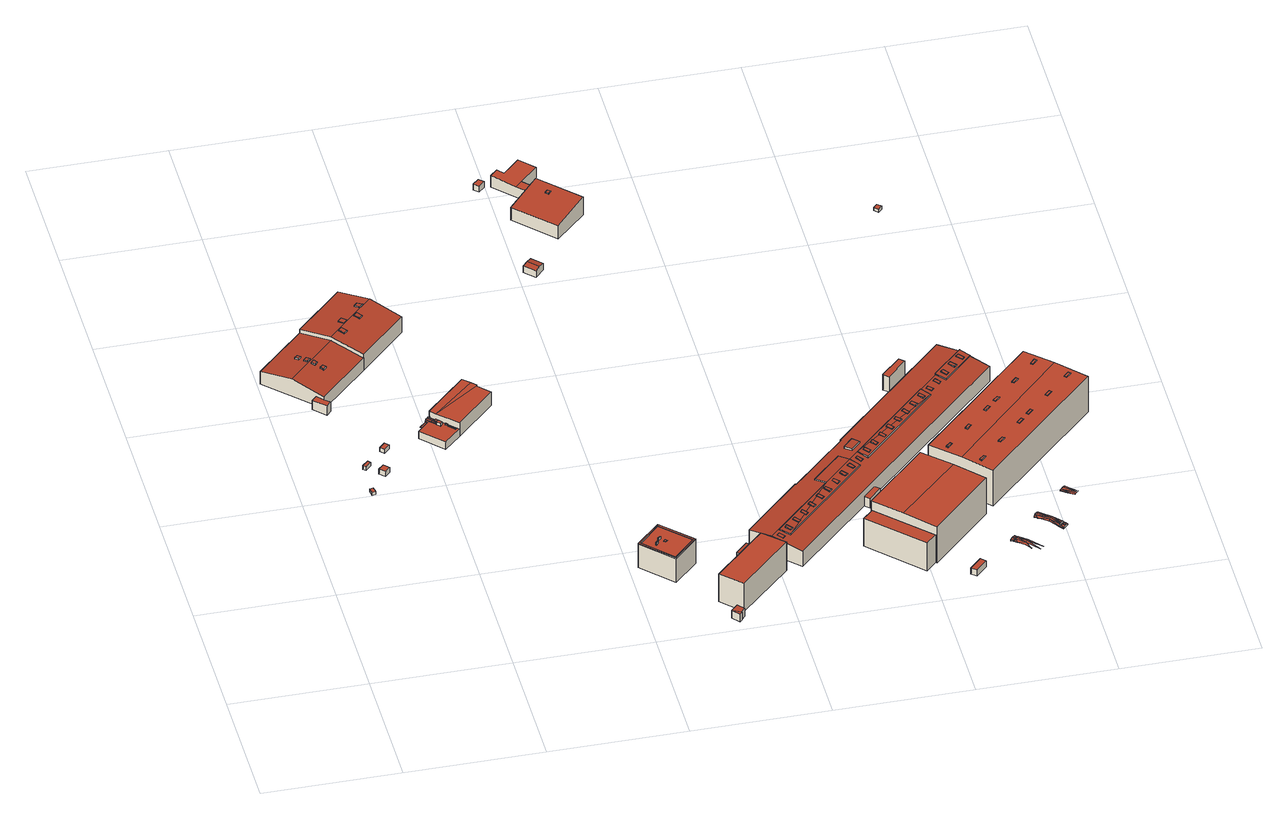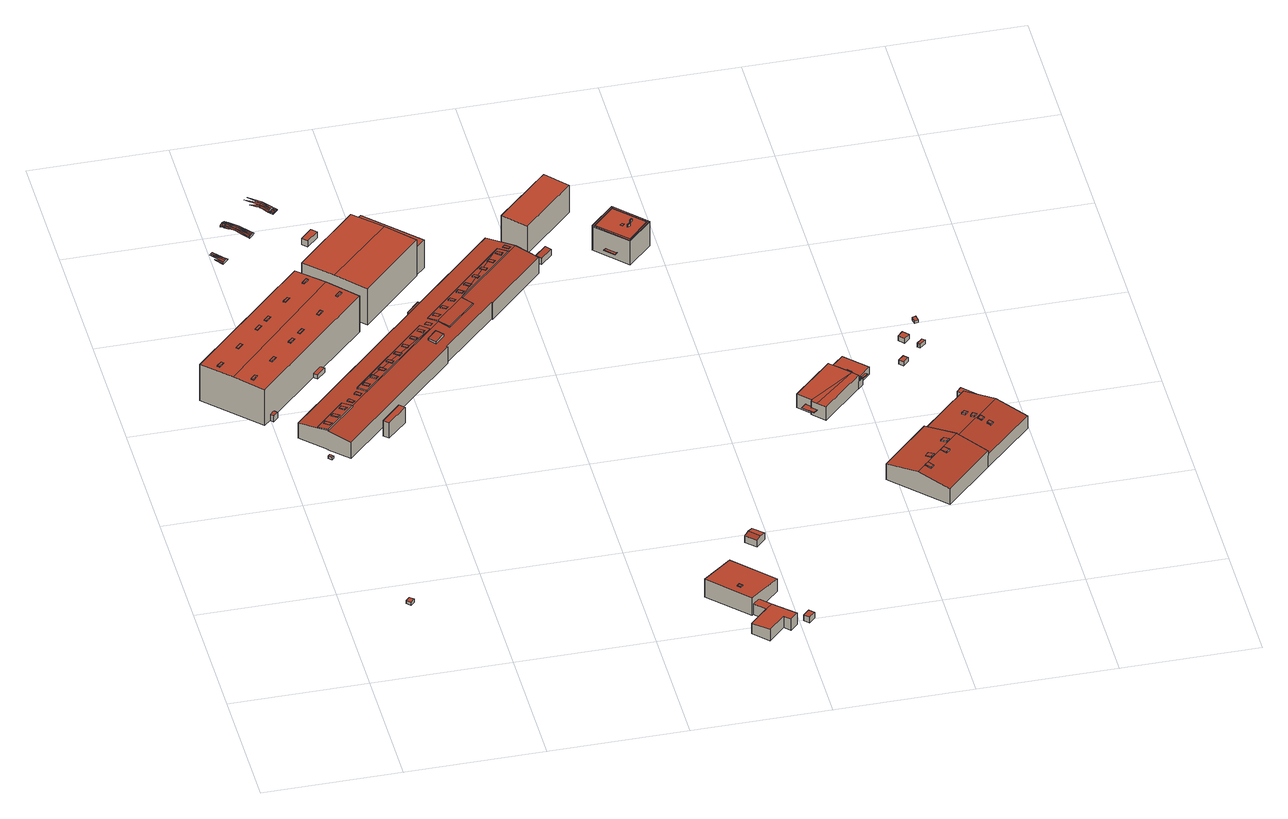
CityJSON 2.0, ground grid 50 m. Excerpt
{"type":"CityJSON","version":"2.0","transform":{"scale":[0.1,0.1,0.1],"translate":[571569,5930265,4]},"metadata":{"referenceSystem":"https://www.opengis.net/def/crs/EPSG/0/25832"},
"CityObjects":{
"building1":{"type":"Building","attributes":{"Grundfläche 2D":"2.840086","Grundhöhe NN":"5.447"},"geometry":[{"type":"Solid","lod":"3","boundaries":[[[[0,1,2,3]],[[4,5,3,2]],[[5,6,0,3]],[[6,7,1,0]],[[7,4,2,1]],[[7,6,5,4]]]],"semantics":{"surfaces":[{"type":"RoofSurface"},{"type":"WallSurface"},{"type":"GroundSurface"}],"values":[[0,1,1,1,1,2]]}}]},
"building2":{"type":"Building","attributes":{"Grundfläche 2D":"3.602414","Grundhöhe NN":"5.722"},"geometry":[{"type":"Solid","lod":"3","boundaries":[[[[8,9,10,11]],[[12,13,11,10]],[[13,14,8,11]],[[14,15,9,8]],[[15,12,10,9]],[[15,14,13,12]]]],"semantics":{"surfaces":[{"type":"RoofSurface"},{"type":"WallSurface"},{"type":"GroundSurface"}],"values":[[0,1,1,1,1,2]]}}]},
"building3":{"type":"Building","attributes":{"Grundfläche 2D":"7.257934","Grundhöhe NN":"5.745"},"geometry":[{"type":"Solid","lod":"3","boundaries":[[[[16,17,18,19]],[[20,21,19,18]],[[21,22,16,19]],[[22,23,17,16]],[[23,20,18,17]],[[23,22,21,20]]]],"semantics":{"surfaces":[{"type":"RoofSurface"},{"type":"WallSurface"},{"type":"GroundSurface"}],"values":[[0,1,1,1,1,2]]}}]},
"building4":{"type":"Building","attributes":{"Grundfläche 2D":"5.658445","Grundhöhe NN":"5.738"},"geometry":[{"type":"Solid","lod":"3","boundaries":[[[[24,25,26,27]],[[28,29,27,26]],[[29,30,24,27]],[[30,31,25,24]],[[31,28,26,25]],[[31,30,29,28]]]],"semantics":{"surfaces":[{"type":"RoofSurface"},{"type":"WallSurface"},{"type":"GroundSurface"}],"values":[[0,1,1,1,1,2]]}}]},
"building5":{"type":"Building","attributes":{"Grundfläche 2D":"1287.515579","Grundhöhe NN":"5.935"},"children":["building5-1","building5-2","building5-3","building5-4","building5-5","building5-6","building5-7","building5-8"],"geometry":[{"type":"Solid","lod":"3","boundaries":[[[[32,33,34,35,36]],[[37,35,34,38]],[[39,40,41,42,43,44]],[[44,43,42,45,46,47,39]],[[48,49,50,51,52]],[[37,38,53,54]],[[51,36,35,37,54,55,52]],[[36,51,56,57,32]],[[40,32,57,58,41]],[[45,42,41,58,59]],[[45,59,53,38,46]],[[32,40,39,47,46,38,34,33]],[[48,52,55,60]],[[49,48,60,61]],[[51,50,62,56]],[[50,49,61,62]],[[62,61,60,55,54,53,59,58,57,56]]]],"semantics":{"surfaces":[{"type":"RoofSurface"},{"type":"WallSurface"},{"type":"GroundSurface"}],"values":[[0,0,0,0,0,1,1,1,1,1,1,1,1,1,1,1,2]]}}]},
"building5-1":{"type":"BuildingInstallation","parents":["building5"],"geometry":[{"type":"MultiSurface","lod":"3","boundaries":[[[63,64,65,66]],[[67,68,66,65]],[[68,69,63,66]],[[64,63,69,70]],[[65,64,70,67]]],"semantics":{"surfaces":[{"type":"RoofSurface"},{"type":"WallSurface"}],"values":[0,1,1,1,1]}}]},
"building5-2":{"type":"BuildingInstallation","parents":["building5"],"geometry":[{"type":"MultiSurface","lod":"3","boundaries":[[[71,72,73,74]],[[74,73,75,76]],[[71,74,76,77]],[[72,71,77,78]],[[73,72,78,75]]],"semantics":{"surfaces":[{"type":"RoofSurface"},{"type":"WallSurface"}],"values":[0,1,1,1,1]}}]},
"building5-3":{"type":"BuildingInstallation","parents":["building5"],"geometry":[{"type":"MultiSurface","lod":"3","boundaries":[[[79,80,81,82]],[[82,81,83,84]],[[79,82,84,85]],[[80,79,85,86]],[[81,80,86,83]]],"semantics":{"surfaces":[{"type":"RoofSurface"},{"type":"WallSurface"}],"values":[0,1,1,1,1]}}]},
"building5-4":{"type":"BuildingInstallation","parents":["building5"],"geometry":[{"type":"MultiSurface","lod":"3","boundaries":[[[87,88,89,90]],[[90,89,91,92]],[[87,90,92,93]],[[88,87,93,94]],[[89,88,94,91]]],"semantics":{"surfaces":[{"type":"RoofSurface"},{"type":"WallSurface"}],"values":[0,1,1,1,1]}}]},
"building5-5":{"type":"BuildingInstallation","parents":["building5"],"geometry":[{"type":"MultiSurface","lod":"3","boundaries":[[[95,96,97,98]],[[98,97,99,100]],[[100,101,95,98]],[[101,102,96,95]],[[97,96,102,99]]],"semantics":{"surfaces":[{"type":"RoofSurface"},{"type":"WallSurface"}],"values":[0,1,1,1,1]}}]},
"building5-6":{"type":"BuildingInstallation","parents":["building5"],"geometry":[{"type":"MultiSurface","lod":"3","boundaries":[[[103,104,105,106]],[[106,105,107,108]],[[108,109,103,106]],[[104,103,109,110]],[[110,107,105,104]]],"semantics":{"surfaces":[{"type":"RoofSurface"},{"type":"WallSurface"}],"values":[0,1,1,1,1]}}]},
"building5-7":{"type":"BuildingInstallation","parents":["building5"],"geometry":[{"type":"MultiSurface","lod":"3","boundaries":[[[111,112,113,114]],[[115,116,114,113]],[[111,114,116,117]],[[117,118,112,111]],[[113,112,118,115]]],"semantics":{"surfaces":[{"type":"RoofSurface"},{"type":"WallSurface"}],"values":[0,1,1,1,1]}}]},
"building5-8":{"type":"BuildingInstallation","parents":["building5"],"geometry":[{"type":"MultiSurface","lod":"3","boundaries":[[[119,120,121,122]],[[123,124,120,119]],[[121,120,124,125]],[[126,122,121,125]],[[126,123,119,122]]],"semantics":{"surfaces":[{"type":"RoofSurface"},{"type":"WallSurface"}],"values":[0,1,1,1,1]}}]},
"building6":{"type":"Building","attributes":{"Grundfläche 2D":"345.003660","Grundhöhe NN":"5.738"},"children":["building6-1","building6-2","building6-3","building6-4","building6-5","building6-6","building6-7","building6-8","building6-9","building6-10"],"geometry":[{"type":"Solid","lod":"3","boundaries":[[[[127,128,129,130,131,132,133,134,135,136,137,138,139]],[[140,141,142,143]],[[143,142,144,145]],[[146,147,148,149,150,144,142]],[[131,130,151,152]],[[153,154,155,137,136,135,134,133,132,131,152,156]],[[138,137,155,157,158,159,160,139]],[[139,160,159,158,161,127]],[[128,127,161,162]],[[129,128,162,163]],[[140,164,151,130,141]],[[147,146,142,141,130,129,148]],[[148,129,163,165,149]],[[166,144,150,149,165,167,168]],[[169,145,144,166,168,167,170,171]],[[143,145,169,171,170,164,140]],[[170,167,165,163,162,161,158,157,155,154,153,156,152,151,164]]]],"semantics":{"surfaces":[{"type":"RoofSurface"},{"type":"WallSurface"},{"type":"GroundSurface"}],"values":[[0,0,0,0,1,1,1,1,1,1,1,1,1,1,1,1,2]]}}]},
"building6-1":{"type":"BuildingInstallation","parents":["building6"],"geometry":[{"type":"MultiSurface","lod":"3","boundaries":[[[172,173,174,175,176,177,178]],[[173,172,179,180]],[[181,182,174,173,180]],[[182,183,184,185,176,175,174]],[[177,176,185,186]],[[186,187,178,177]],[[172,178,187,179]]],"semantics":{"surfaces":[{"type":"RoofSurface"},{"type":"WallSurface"}],"values":[0,1,1,1,1,1,1]}}]},
"building6-2":{"type":"BuildingInstallation","parents":["building6"],"geometry":[{"type":"MultiSurface","lod":"3","boundaries":[[[188,189,190,191,192,193,194]],[[195,196,197,190,189,188]],[[198,199,192,191]]],"semantics":{"surfaces":[{"type":"RoofSurface"},{"type":"WallSurface"}],"values":[0,1,1]}}]},
"building6-3":{"type":"BuildingInstallation","parents":["building6"],"geometry":[{"type":"MultiSurface","lod":"3","boundaries":[[[200,190,183]],[[191,190,200]],[[200,183,182]],[[184,183,190,197]],[[181,180,198,191,200,182]]],"semantics":{"surfaces":[{"type":"RoofSurface"},{"type":"WallSurface"}],"values":[0,0,0,1,1]}}]},
"building6-4":{"type":"BuildingInstallation","parents":["building6"],"geometry":[{"type":"MultiSurface","lod":"3","boundaries":[[[201,202,203,204]],[[203,202,205,206]],[[207,205,202,201]],[[206,208,204,203]],[[201,204,208,207]]],"semantics":{"surfaces":[{"type":"RoofSurface"},{"type":"WallSurface"}],"values":[0,1,1,1,1]}}]},
"building6-5":{"type":"BuildingInstallation","parents":["building6"],"geometry":[{"type":"MultiSurface","lod":"3","boundaries":[[[188,194,193,192,209,210,211,212,213]],[[193,192,193,194]],[[214,209,192,199]],[[214,215,210,209]],[[211,210,215,135]],[[135,136,212,211]],[[136,216,195,188,213,212]]],"semantics":{"surfaces":[{"type":"RoofSurface"},{"type":"WallSurface"}],"values":[0,1,1,1,1,1,1]}}]},
"building6-6":{"type":"BuildingInstallation","parents":["building6"],"geometry":[{"type":"MultiSurface","lod":"3","boundaries":[[[217,218,219,220,221]],[[218,217,222,223]],[[224,220,219,218,223,225,226,227,228]],[[224,229,221,220]],[[229,222,217,221]]],"semantics":{"surfaces":[{"type":"RoofSurface"},{"type":"WallSurface"}],"values":[0,1,1,1,1]}}]},
"building6-7":{"type":"BuildingInstallation","parents":["building6"],"geometry":[{"type":"MultiSurface","lod":"3","boundaries":[[[227,226,230,231]],[[225,132,230,226]],[[132,133,231,230]],[[133,228,227,231]]],"semantics":{"surfaces":[{"type":"RoofSurface"},{"type":"WallSurface"}],"values":[0,1,1,1]}}]},
"building6-8":{"type":"BuildingInstallation","parents":["building6"],"geometry":[{"type":"MultiSurface","lod":"3","boundaries":[[[232,233,234,235]],[[234,233,236,237]],[[233,232,238,236]],[[235,234,237,239]],[[232,235,239,238]]],"semantics":{"surfaces":[{"type":"RoofSurface"},{"type":"WallSurface"}],"values":[0,1,1,1,1]}}]},
"building6-9":{"type":"BuildingInstallation","parents":["building6"],"geometry":[{"type":"MultiSurface","lod":"3","boundaries":[[[240,241,242,160]],[[243,159,160,242]],[[159,244,240,160]],[[244,245,241,240]],[[245,243,242,241]],[[245,244,159,243]]],"semantics":{"surfaces":[{"type":"RoofSurface"},{"type":"WallSurface"},{"type":"OuterCeilingSurface"}],"values":[0,1,1,1,1,2]}}]},
"building6-10":{"type":"BuildingInstallation","parents":["building6"],"geometry":[{"type":"MultiSurface","lod":"3","boundaries":[[[246,247,169,166,248,249]],[[250,251,249,248]],[[251,252,246,249]],[[252,253,247,246]],[[253,171,169,247]],[[171,168,166,169]],[[168,250,248,166]],[[168,171,253,252,251,250]]],"semantics":{"surfaces":[{"type":"RoofSurface"},{"type":"WallSurface"},{"type":"OuterCeilingSurface"}],"values":[0,1,1,1,1,1,1,2]}}]},
"building7":{"type":"Building","attributes":{"Grundfläche 2D":"186.876153","Grundhöhe NN":"5.598"},"children":["building7-1","building7-2","building7-3","building7-4"],"geometry":[{"type":"Solid","lod":"3","boundaries":[[[[254,255,256,257,258,259]],[[254,259,260,261,257,256,262]],[[263,264,265,266]],[[255,254,266,265]],[[256,255,265,264]],[[267,268,258,257]],[[268,269,259,258]],[[269,270,271,261,260,259]],[[271,267,257,261]],[[264,263,262,256]],[[254,262,263,266]],[[272,271,270,269,273,274]],[[271,272,275,267]],[[268,267,275,276]],[[269,268,276,273]],[[276,275,272,274,273]]]],"semantics":{"surfaces":[{"type":"RoofSurface"},{"type":"WallSurface"},{"type":"GroundSurface"}],"values":[[0,0,0,1,1,1,1,1,1,1,1,1,1,1,1,2]]}}]},
"building7-1":{"type":"BuildingInstallation","parents":["building7"],"geometry":[{"type":"MultiSurface","lod":"3","boundaries":[[[277,278,279,280]],[[280,279,281,282]],[[277,280,282,283]],[[278,277,283,284]],[[279,278,284,281]]],"semantics":{"surfaces":[{"type":"RoofSurface"},{"type":"WallSurface"}],"values":[0,1,1,1,1]}}]},
"building7-2":{"type":"BuildingInstallation","parents":["building7"],"geometry":[{"type":"MultiSurface","lod":"3","boundaries":[[[285,286,287,288]],[[288,287,289,290]],[[285,288,290,291]],[[286,285,291,292]],[[287,286,292,289]]],"semantics":{"surfaces":[{"type":"RoofSurface"},{"type":"WallSurface"}],"values":[0,1,1,1,1]}}]},
"building7-3":{"type":"BuildingInstallation","parents":["building7"],"geometry":[{"type":"MultiSurface","lod":"3","boundaries":[[[293,294,295,296]],[[296,295,297,298]],[[293,296,298,299]],[[294,293,299,300]],[[295,294,300,297]]],"semantics":{"surfaces":[{"type":"RoofSurface"},{"type":"WallSurface"}],"values":[0,1,1,1,1]}}]},
"building7-4":{"type":"BuildingInstallation","parents":["building7"],"geometry":[{"type":"MultiSurface","lod":"3","boundaries":[[[301,302,303,304]],[[305,306,303,302]],[[306,307,304,303]],[[307,308,301,304]],[[308,305,302,301]],[[305,308,307,306]]],"semantics":{"surfaces":[{"type":"RoofSurface"},{"type":"WallSurface"},{"type":"OuterCeilingSurface"}],"values":[0,1,1,1,1,2]}}]},
"building8":{"type":"Building","attributes":{"Grundfläche 2D":"11.240993","Grundhöhe NN":"5.012"},"geometry":[{"type":"Solid","lod":"3","boundaries":[[[[309,310,311,312]],[[313,310,309,314]],[[315,316,312,311]],[[316,317,309,312]],[[317,318,314,309]],[[318,319,313,314]],[[319,320,310,313]],[[320,315,311,310]],[[316,315,320,319,318,317]]]],"semantics":{"surfaces":[{"type":"RoofSurface"},{"type":"WallSurface"},{"type":"GroundSurface"}],"values":[[0,0,1,1,1,1,1,1,2]]}}]},
"building9":{"type":"Building","attributes":{"Grundfläche 2D":"276.531600","Grundhöhe NN":"5.549"},"geometry":[{"type":"Solid","lod":"3","boundaries":[[[[321,322,323,324]],[[325,326,324,323]],[[326,327,321,324]],[[327,328,322,321]],[[328,325,323,322]],[[328,327,326,325]]]],"semantics":{"surfaces":[{"type":"RoofSurface"},{"type":"WallSurface"},{"type":"GroundSurface"}],"values":[[0,1,1,1,1,2]]}}]},
"building10":{"type":"Building","attributes":{"Grundfläche 2D":"14.548808","Grundhöhe NN":"5.488"},"geometry":[{"type":"Solid","lod":"3","boundaries":[[[[329,330,331,332]],[[333,334,332,331]],[[334,335,329,332]],[[335,336,330,329]],[[336,333,331,330]],[[336,335,334,333]]]],"semantics":{"surfaces":[{"type":"RoofSurface"},{"type":"WallSurface"},{"type":"GroundSurface"}],"values":[[0,1,1,1,1,2]]}}]},
"building11":{"type":"Building","attributes":{"Grundfläche 2D":"24.901537","Grundhöhe NN":"5.890"},"geometry":[{"type":"Solid","lod":"3","boundaries":[[[[337,338,339,340]],[[341,337,340,342]],[[342,340,339,343,344]],[[341,342,344,345]],[[338,337,341,345,346]],[[339,338,346,343]],[[344,343,346,345]]]],"semantics":{"surfaces":[{"type":"RoofSurface"},{"type":"WallSurface"},{"type":"GroundSurface"}],"values":[[0,0,1,1,1,1,2]]}}]},
"building12":{"type":"Building","attributes":{"Grundfläche 2D":"7.231596","Grundhöhe NN":"6.773"},"geometry":[{"type":"Solid","lod":"3","boundaries":[[[[347,348,349,350]],[[351,352,350,349]],[[352,353,347,350]],[[353,354,348,347]],[[354,351,349,348]],[[354,353,352,351]]]],"semantics":{"surfaces":[{"type":"RoofSurface"},{"type":"WallSurface"},{"type":"GroundSurface"}],"values":[[0,1,1,1,1,2]]}}]},
"building13":{"type":"Building","attributes":{"Grundfläche 2D":"419.057481","Grundhöhe NN":"6.046"},"children":["building13-1"],"geometry":[{"type":"Solid","lod":"3","boundaries":[[[[355,356,357,358]],[[359,360,361,362]],[[363,360,359,364,365,366,367]],[[359,362,368,369]],[[364,359,369,370]],[[365,364,370,371]],[[366,365,371,372]],[[367,366,372,373]],[[363,367,373,374]],[[361,360,363,374,375]],[[361,375,376,356,355,377,368,362]],[[357,356,376,378]],[[358,357,378,379]],[[355,358,379,377]],[[369,368,377,379,378,376,375,374,373,372,371,370]]]],"semantics":{"surfaces":[{"type":"RoofSurface"},{"type":"WallSurface"},{"type":"GroundSurface"}],"values":[[0,0,0,1,1,1,1,1,1,1,1,1,1,1,2]]}}]},
"building13-1":{"type":"BuildingInstallation","parents":["building13"],"geometry":[{"type":"MultiSurface","lod":"3","boundaries":[[[380,381,382,383]],[[383,382,384,385]],[[380,383,385,386]],[[381,380,386,387]],[[382,381,387,384]]],"semantics":{"surfaces":[{"type":"RoofSurface"},{"type":"WallSurface"}],"values":[0,1,1,1,1]}}]},
"building14":{"type":"Building","attributes":{"Grundfläche 2D":"135.611345","Grundhöhe NN":"5.477"},"geometry":[{"type":"Solid","lod":"3","boundaries":[[[[388,389,390,391]],[[389,388,392,393]],[[390,389,393,394]],[[391,390,394,395]],[[388,391,395,392]],[[393,392,395,394]]]],"semantics":{"surfaces":[{"type":"RoofSurface"},{"type":"WallSurface"},{"type":"GroundSurface"}],"values":[[0,1,1,1,1,2]]}}]},
"building15":{"type":"Building","attributes":{"Grundfläche 2D":"840.174671","Grundhöhe NN":"5.664"},"geometry":[{"type":"Solid","lod":"3","boundaries":[[[[396,397,398,399]],[[398,400,401,399]],[[397,396,402,403]],[[400,398,397,403,404]],[[401,400,404,405]],[[396,399,401,405,402]],[[404,403,402,405]]]],"semantics":{"surfaces":[{"type":"RoofSurface"},{"type":"WallSurface"},{"type":"GroundSurface"}],"values":[[0,0,1,1,1,1,2]]}}]},
"building16":{"type":"Building","attributes":{"Grundfläche 2D":"2557.076332","Grundhöhe NN":"4.323"},"children":["building16-1","building16-2","building16-3","building16-4","building16-5","building16-6","building16-7","building16-8","building16-9","building16-10","building16-11","building16-12","building16-13","building16-14","building16-15","building16-16","building16-17","building16-18","building16-19","building16-20","building16-21","building16-22","building16-23","building16-24"],"geometry":[{"type":"MultiSurface","lod":"3","boundaries":[[[406,407,408,409,410,411]],[[412,413,414,415,416,417,418,419,420,421,422,423,424,408,425,426,427,428],[429,430,431,432]],[[413,433,427,426,434,409,408,424,435,436,437,438,422,421,439,440,418,417,441,442,414],[443,444,445,446,447,448],[449,450,451,437],[452,453,454,455,456],[457,458,459,460]],[[436,438,437]],[[461,462,463,464,465,466,467,468,469,470,471,472,473,474,475],[476,477,478,479]],[[480,481,482,483,484,465,464,485,486,487,488,489,490,469,468],[491,492,493,494,495,496]],[[497,498,499,500]],[[501,502,503,504,505],[506,507,508,509],[510,511,512,513],[514,515,516,517]],[[518,519,520,521,522,523,524,525,526,527,528,529,530,531,532,533,534,535,536],[537,538,539,540],[541,542,543,544]],[[536,545,546,547,534,533,548,549,530,529,550,551,526,525,552,553,522,521,554,555,518],[556,557,558,559],[560,561,562,563]],[[564,565,566,567]],[[466,465,484,408,407,406]],[[484,483,425,408]],[[426,425,483,482]],[[434,426,482,480]],[[409,434,480,468,467,411,410]],[[467,466,406,411]],[[500,499,478,477]],[[497,500,477,476]],[[498,497,476,479]],[[499,498,479,478]],[[472,504,503,502,488,568]],[[471,470,505,504,472]],[[490,489,501,505,470,469]],[[489,488,502,501]],[[491,496,495,545,536,535]],[[493,547,546,545,495,494]],[[493,492,534,547]],[[492,491,535,534]],[[474,473,569,570]],[[475,474,570,571]],[[461,475,571,572]],[[462,461,572,573]],[[463,462,573,574]],[[485,464,463,574,575]],[[565,576,577,487,486,485,575,578,566]],[[473,472,568,488,487,577,579,580,569]],[[567,566,578,581]],[[564,567,581,582]],[[565,564,582,576]],[[575,574,573,572,571,570,569,580,579,577,576,582,581,578]]],"semantics":{"surfaces":[{"type":"RoofSurface"},{"type":"WallSurface"},{"type":"GroundSurface"}],"values":[0,0,0,0,0,0,0,0,0,0,0,1,1,1,1,1,1,1,1,1,1,1,1,1,1,1,1,1,1,1,1,1,1,1,1,1,1,1,1,1,2]}}]},
"building16-1":{"type":"BuildingInstallation","parents":["building16"],"geometry":[{"type":"MultiSurface","lod":"3","boundaries":[[[583,584,585,586]],[[583,586,515,514]],[[584,583,514,517]],[[585,584,517,516]],[[586,585,516,515]]],"semantics":{"surfaces":[{"type":"RoofSurface"},{"type":"WallSurface"}],"values":[0,1,1,1,1]}}]},
"building16-2":{"type":"BuildingInstallation","parents":["building16"],"geometry":[{"type":"MultiSurface","lod":"3","boundaries":[[[587,588,589,590,591]],[[592,593,594,589,588,587]],[[594,595,590,589]],[[596,591,590,595]],[[596,592,587,591]]],"semantics":{"surfaces":[{"type":"RoofSurface"},{"type":"WallSurface"}],"values":[0,1,1,1,1]}}]},
"building16-3":{"type":"BuildingInstallation","parents":["building16"],"geometry":[{"type":"MultiSurface","lod":"3","boundaries":[[[597,598,599,600]],[[600,599,528,527]],[[551,597,600,527,526]],[[598,597,551,550]],[[528,599,598,550,529]]],"semantics":{"surfaces":[{"type":"RoofSurface"},{"type":"WallSurface"}],"values":[0,1,1,1,1]}}]},
"building16-4":{"type":"BuildingInstallation","parents":["building16"],"geometry":[{"type":"MultiSurface","lod":"3","boundaries":[[[601,602,603,604]],[[604,603,605,606]],[[601,604,606,607]],[[602,601,607,608]],[[603,602,608,605]]],"semantics":{"surfaces":[{"type":"RoofSurface"},{"type":"WallSurface"}],"values":[0,1,1,1,1]}}]},
"building16-5":{"type":"BuildingInstallation","parents":["building16"],"geometry":[{"type":"MultiSurface","lod":"3","boundaries":[[[609,610,611,612]],[[612,611,561,560]],[[609,612,560,563]],[[610,609,563,562]],[[611,610,562,561]]],"semantics":{"surfaces":[{"type":"RoofSurface"},{"type":"WallSurface"}],"values":[0,1,1,1,1]}}]},
"building16-6":{"type":"BuildingInstallation","parents":["building16"],"geometry":[{"type":"MultiSurface","lod":"3","boundaries":[[[613,614,615,616]],[[614,613,513,512]],[[615,614,512,511]],[[616,615,511,510]],[[613,616,510,513]]],"semantics":{"surfaces":[{"type":"RoofSurface"},{"type":"WallSurface"}],"values":[0,1,1,1,1]}}]},
"building16-7":{"type":"BuildingInstallation","parents":["building16"],"geometry":[{"type":"MultiSurface","lod":"3","boundaries":[[[617,618,619,620]],[[456,620,619,453,452]],[[617,620,456,455]],[[618,617,455,454]],[[619,618,454,453]]],"semantics":{"surfaces":[{"type":"RoofSurface"},{"type":"WallSurface"}],"values":[0,1,1,1,1]}}]},
"building16-8":{"type":"BuildingInstallation","parents":["building16"],"geometry":[{"type":"MultiSurface","lod":"3","boundaries":[[[621,622,623,624]],[[624,623,509,508]],[[621,624,508,507]],[[622,621,507,506]],[[623,622,506,509]]],"semantics":{"surfaces":[{"type":"RoofSurface"},{"type":"WallSurface"}],"values":[0,1,1,1,1]}}]},
"building16-9":{"type":"BuildingInstallation","parents":["building16"],"geometry":[{"type":"MultiSurface","lod":"3","boundaries":[[[625,626,627,628]],[[628,627,520,519]],[[555,625,628,519,518]],[[626,625,555,554]],[[520,627,626,554,521]]],"semantics":{"surfaces":[{"type":"RoofSurface"},{"type":"WallSurface"}],"values":[0,1,1,1,1]}}]},
"building16-10":{"type":"BuildingInstallation","parents":["building16"],"geometry":[{"type":"MultiSurface","lod":"3","boundaries":[[[629,630,631,632]],[[631,630,633,634]],[[632,631,634,635]],[[629,632,635,636]],[[630,629,636,633]]],"semantics":{"surfaces":[{"type":"RoofSurface"},{"type":"WallSurface"}],"values":[0,1,1,1,1]}}]},
"building16-11":{"type":"BuildingInstallation","parents":["building16"],"geometry":[{"type":"MultiSurface","lod":"3","boundaries":[[[637,638,639,640]],[[640,639,438,436]],[[637,640,436,435]],[[423,638,637,435,424]],[[438,639,638,423,422]]],"semantics":{"surfaces":[{"type":"RoofSurface"},{"type":"WallSurface"}],"values":[0,1,1,1,1]}}]},
"building16-12":{"type":"BuildingInstallation","parents":["building16"],"geometry":[{"type":"MultiSurface","lod":"3","boundaries":[[[641,642,643,644]],[[644,643,645,646]],[[641,644,646,647]],[[642,641,647,648]],[[643,642,648,645]]],"semantics":{"surfaces":[{"type":"RoofSurface"},{"type":"WallSurface"}],"values":[0,1,1,1,1]}}]},
"building16-13":{"type":"BuildingInstallation","parents":["building16"],"geometry":[{"type":"MultiSurface","lod":"3","boundaries":[[[649,650,651,652]],[[652,651,556,559]],[[649,652,559,558]],[[650,649,558,557]],[[651,650,557,556]]],"semantics":{"surfaces":[{"type":"RoofSurface"},{"type":"WallSurface"}],"values":[0,1,1,1,1]}}]},
"building16-14":{"type":"BuildingInstallation","parents":["building16"],"geometry":[{"type":"MultiSurface","lod":"3","boundaries":[[[653,654,655,656]],[[656,655,442,441]],[[416,653,656,441,417]],[[654,653,416,415]],[[442,655,654,415,414]]],"semantics":{"surfaces":[{"type":"RoofSurface"},{"type":"WallSurface"}],"values":[0,1,1,1,1]}}]},
"building16-15":{"type":"BuildingInstallation","parents":["building16"],"geometry":[{"type":"MultiSurface","lod":"3","boundaries":[[[657,658,659,660]],[[660,659,541,544]],[[657,660,544,543]],[[658,657,543,542]],[[659,658,542,541]]],"semantics":{"surfaces":[{"type":"RoofSurface"},{"type":"WallSurface"}],"values":[0,1,1,1,1]}}]},
"building16-16":{"type":"BuildingInstallation","parents":["building16"],"geometry":[{"type":"MultiSurface","lod":"3","boundaries":[[[661,662,663,664]],[[664,663,460,459]],[[661,664,459,458]],[[662,661,458,457]],[[663,662,457,460]]],"semantics":{"surfaces":[{"type":"RoofSurface"},{"type":"WallSurface"}],"values":[0,1,1,1,1]}}]},
"building16-17":{"type":"BuildingInstallation","parents":["building16"],"geometry":[{"type":"MultiSurface","lod":"3","boundaries":[[[665,666,667,668]],[[668,667,446,445]],[[443,665,668,445,444]],[[666,665,443,448]],[[446,667,666,448,447]]],"semantics":{"surfaces":[{"type":"RoofSurface"},{"type":"WallSurface"}],"values":[0,1,1,1,1]}}]},
"building16-18":{"type":"BuildingInstallation","parents":["building16"],"geometry":[{"type":"MultiSurface","lod":"3","boundaries":[[[669,670,671,672]],[[672,671,427,433]],[[412,669,672,433,413]],[[670,669,412,428]],[[671,670,428,427]]],"semantics":{"surfaces":[{"type":"RoofSurface"},{"type":"WallSurface"}],"values":[0,1,1,1,1]}}]},
"building16-19":{"type":"BuildingInstallation","parents":["building16"],"geometry":[{"type":"MultiSurface","lod":"3","boundaries":[[[673,674,675,676]],[[676,675,532,531]],[[549,673,676,531,530]],[[674,673,549,548]],[[532,675,674,548,533]]],"semantics":{"surfaces":[{"type":"RoofSurface"},{"type":"WallSurface"}],"values":[0,1,1,1,1]}}]},
"building16-20":{"type":"BuildingInstallation","parents":["building16"],"geometry":[{"type":"MultiSurface","lod":"3","boundaries":[[[677,678,679,680]],[[440,680,679,419,418]],[[677,680,440,439]],[[420,678,677,439,421]],[[679,678,420,419]]],"semantics":{"surfaces":[{"type":"RoofSurface"},{"type":"WallSurface"}],"values":[0,1,1,1,1]}}]},
"building16-21":{"type":"BuildingInstallation","parents":["building16"],"geometry":[{"type":"MultiSurface","lod":"3","boundaries":[[[681,682,683,684]],[[684,683,432,431]],[[681,684,431,430]],[[682,681,430,429]],[[683,682,429,432]]],"semantics":{"surfaces":[{"type":"RoofSurface"},{"type":"WallSurface"}],"values":[0,1,1,1,1]}}]},
"building16-22":{"type":"BuildingInstallation","parents":["building16"],"geometry":[{"type":"MultiSurface","lod":"3","boundaries":[[[685,686,687,688]],[[688,687,524,523]],[[553,685,688,523,522]],[[686,685,553,552]],[[524,687,686,552,525]]],"semantics":{"surfaces":[{"type":"RoofSurface"},{"type":"WallSurface"}],"values":[0,1,1,1,1]}}]},
"building16-23":{"type":"BuildingInstallation","parents":["building16"],"geometry":[{"type":"MultiSurface","lod":"3","boundaries":[[[689,690,691,692]],[[692,691,437,451]],[[689,692,451,450]],[[690,689,450,449]],[[691,690,449,437]]],"semantics":{"surfaces":[{"type":"RoofSurface"},{"type":"WallSurface"}],"values":[0,1,1,1,1]}}]},
"building16-24":{"type":"BuildingInstallation","parents":["building16"],"geometry":[{"type":"MultiSurface","lod":"3","boundaries":[[[693,694,695,696]],[[696,695,537,540]],[[693,696,540,539]],[[694,693,539,538]],[[695,694,538,537]]],"semantics":{"surfaces":[{"type":"RoofSurface"},{"type":"WallSurface"}],"values":[0,1,1,1,1]}}]},
"building17":{"type":"Building","attributes":{"Grundfläche 2D":"14.710781","Grundhöhe NN":"6.008"},"geometry":[{"type":"Solid","lod":"3","boundaries":[[[[697,698,699,700]],[[701,702,700,699]],[[702,703,697,700]],[[703,704,698,697]],[[704,701,699,698]],[[704,703,702,701]]]],"semantics":{"surfaces":[{"type":"RoofSurface"},{"type":"WallSurface"},{"type":"GroundSurface"}],"values":[[0,1,1,1,1,2]]}}]},
"building18":{"type":"Building","attributes":{"Grundfläche 2D":"24363.845426","Grundhöhe NN":"5.239"},"children":["building18-1","building18-2"],"geometry":[{"type":"MultiSurface","lod":"3","boundaries":[[[705,706,707,708,707,706,709]],[[710,709,706,707]],[[707,711,710]],[[712,713,714,715,705,709,710]],[[710,711,712]],[[716,717,718,711,707,708]],[[711,719,712]],[[712,720,713]],[[721,715,714,722,723]],[[722,714,713,724]],[[712,719,720]],[[725,719,711]],[[713,720,726,727,724]],[[728,729,730,731,726,720,732,733,734]],[[720,719,735]],[[736,737,738]],[[739,740,741,742,737,736]],[[737,743,738]],[[744,745,746,739,736,738,747,748]],[[738,749,747]],[[743,749,738]],[[749,748,747]],[[750,743,737,742,751]],[[744,748,752]],[[745,744,752,753,754,755]],[[752,748,756]],[[756,748,749]],[[756,757,753,752]],[[743,750,758,759]],[[760,749,743]],[[761,743,759]],[[762,759,758,763,764]],[[765,756,749]],[[760,743,761]],[[761,759,762]],[[765,749,760]],[[756,766,767,757]],[[766,756,765]],[[765,760,761,762,764,768,769,770,766]],[[771,767,766,770]],[[771,770,769]],[[772,773,774]],[[772,775,776,773]],[[777,778,779,780,774,773,776,781]],[[776,782,781]],[[783,782,776]],[[783,776,775,784]],[[781,785,777]],[[777,786,787,778]],[[779,778,787]]],"semantics":{"surfaces":[{"type":"WallSurface"},{"type":"RoofSurface"}],"values":[0,1,1,0,1,1,1,1,0,1,1,1,1,1,1,1,0,1,0,1,1,1,1,1,0,1,1,1,1,1,1,0,1,1,1,1,1,1,0,1,0,0,1,0,1,1,1,1,1,0]}}]},
"building18-1":{"type":"BuildingInstallation","parents":["building18"],"geometry":[{"type":"MultiSurface","lod":"3","boundaries":[[[788,789,790]],[[791,789,788]],[[791,788,792]],[[793,794,795]],[[791,794,793]],[[791,792,794]],[[789,791,793]],[[794,792,788]],[[796,797,790,789]],[[788,790,797,798,795,794]],[[798,799,793,795]],[[799,796,789,793]]],"semantics":{"surfaces":[{"type":"RoofSurface"},{"type":"WallSurface"}],"values":[0,0,0,0,0,0,1,1,1,1,1,1]}}]},
"building18-2":{"type":"BuildingInstallation","parents":["building18"],"geometry":[{"type":"MultiSurface","lod":"3","boundaries":[[[800,801,802]],[[803,804,801,800]],[[805,802,806]],[[807,802,805]],[[808,802,807]],[[800,802,808]],[[809,807,805,810]],[[801,811,812,806,802]],[[809,810,805,806,812,813]],[[804,803,800,808,807,809,813,814]],[[814,811,801,804]]],"semantics":{"surfaces":[{"type":"RoofSurface"},{"type":"WallSurface"}],"values":[0,0,0,0,0,0,0,1,1,1,1]}}]},
"building19":{"type":"Building","attributes":{"Grundfläche 2D":"24.556711","Grundhöhe NN":"5.767"},"geometry":[{"type":"Solid","lod":"3","boundaries":[[[[815,816,817,818]],[[819,820,818,817]],[[820,821,815,818]],[[821,822,816,815]],[[822,819,817,816]],[[822,821,820,819]]]],"semantics":{"surfaces":[{"type":"RoofSurface"},{"type":"WallSurface"},{"type":"GroundSurface"}],"values":[[0,1,1,1,1,2]]}}]},
"building20":{"type":"Building","attributes":{"Grundfläche 2D":"1593.821993","Grundhöhe NN":"5.774"},"children":["building20-1","building20-2","building20-3","building20-4","building20-5","building20-6","building20-7","building20-8","building20-9","building20-10","building20-11","building20-12"],"geometry":[{"type":"Solid","lod":"3","boundaries":[[[[823,824,825,826,827]],[[827,828,829,823]],[[830,831,832,833]],[[834,835,836,837]],[[828,827,826,838,839]],[[829,828,839,840]],[[824,823,829,840,841]],[[833,832,842,843,836,835,844,838,826,825,824,841,845]],[[830,833,845,846]],[[831,830,846,847]],[[832,831,847,842]],[[837,836,843,848]],[[834,837,848,849]],[[835,834,849,844]],[[842,847,846,845,841,840,839,838,844,849,848,843]]]],"semantics":{"surfaces":[{"type":"RoofSurface"},{"type":"WallSurface"},{"type":"GroundSurface"}],"values":[[0,0,0,0,1,1,1,1,1,1,1,1,1,1,2]]}}]},
"building20-1":{"type":"BuildingInstallation","parents":["building20"],"geometry":[{"type":"MultiSurface","lod":"3","boundaries":[[[850,851,852,853]],[[853,852,854,855]],[[850,853,855,856]],[[851,850,856,857]],[[852,851,857,854]]],"semantics":{"surfaces":[{"type":"RoofSurface"},{"type":"WallSurface"}],"values":[0,1,1,1,1]}}]},
"building20-2":{"type":"BuildingInstallation","parents":["building20"],"geometry":[{"type":"MultiSurface","lod":"3","boundaries":[[[858,859,860,861]],[[861,860,862,863]],[[858,861,863,864]],[[859,858,864,865]],[[860,859,865,862]]],"semantics":{"surfaces":[{"type":"RoofSurface"},{"type":"WallSurface"}],"values":[0,1,1,1,1]}}]},
"building20-3":{"type":"BuildingInstallation","parents":["building20"],"geometry":[{"type":"MultiSurface","lod":"3","boundaries":[[[866,867,868,869]],[[869,868,870,871]],[[866,869,871,872]],[[867,866,872,873]],[[868,867,873,870]]],"semantics":{"surfaces":[{"type":"RoofSurface"},{"type":"WallSurface"}],"values":[0,1,1,1,1]}}]},
"building20-4":{"type":"BuildingInstallation","parents":["building20"],"geometry":[{"type":"MultiSurface","lod":"3","boundaries":[[[874,875,876,877]],[[877,876,878,879]],[[874,877,879,880]],[[875,874,880,881]],[[876,875,881,878]]],"semantics":{"surfaces":[{"type":"RoofSurface"},{"type":"WallSurface"}],"values":[0,1,1,1,1]}}]},
"building20-5":{"type":"BuildingInstallation","parents":["building20"],"geometry":[{"type":"MultiSurface","lod":"3","boundaries":[[[882,883,884,885]],[[885,884,886,887]],[[882,885,887,888]],[[883,882,888,889]],[[884,883,889,886]]],"semantics":{"surfaces":[{"type":"RoofSurface"},{"type":"WallSurface"}],"values":[0,1,1,1,1]}}]},
"building20-6":{"type":"BuildingInstallation","parents":["building20"],"geometry":[{"type":"MultiSurface","lod":"3","boundaries":[[[890,891,892,893]],[[893,892,894,895]],[[890,893,895,896]],[[891,890,896,897]],[[892,891,897,894]]],"semantics":{"surfaces":[{"type":"RoofSurface"},{"type":"WallSurface"}],"values":[0,1,1,1,1]}}]},
"building20-7":{"type":"BuildingInstallation","parents":["building20"],"geometry":[{"type":"MultiSurface","lod":"3","boundaries":[[[898,899,900,901]],[[902,903,900,899]],[[903,904,901,900]],[[905,898,901,904]],[[905,902,899,898]]],"semantics":{"surfaces":[{"type":"RoofSurface"},{"type":"WallSurface"}],"values":[0,1,1,1,1]}}]},
"building20-8":{"type":"BuildingInstallation","parents":["building20"],"geometry":[{"type":"MultiSurface","lod":"3","boundaries":[[[906,907,908,909]],[[907,906,910,911]],[[911,912,908,907]],[[912,913,909,908]],[[910,906,909,913]]],"semantics":{"surfaces":[{"type":"RoofSurface"},{"type":"WallSurface"}],"values":[0,1,1,1,1]}}]},
"building20-9":{"type":"BuildingInstallation","parents":["building20"],"geometry":[{"type":"MultiSurface","lod":"3","boundaries":[[[914,915,916,917]],[[915,914,918,919]],[[916,915,919,920]],[[920,921,917,916]],[[921,918,914,917]]],"semantics":{"surfaces":[{"type":"RoofSurface"},{"type":"WallSurface"}],"values":[0,1,1,1,1]}}]},
"building20-10":{"type":"BuildingInstallation","parents":["building20"],"geometry":[{"type":"MultiSurface","lod":"3","boundaries":[[[922,923,924,925]],[[925,924,926,927]],[[927,928,922,925]],[[923,922,928,929]],[[929,926,924,923]]],"semantics":{"surfaces":[{"type":"RoofSurface"},{"type":"WallSurface"}],"values":[0,1,1,1,1]}}]},
"building20-11":{"type":"BuildingInstallation","parents":["building20"],"geometry":[{"type":"MultiSurface","lod":"3","boundaries":[[[930,931,932,933]],[[933,932,934,935]],[[930,933,935,936]],[[931,930,936,937]],[[932,931,937,934]]],"semantics":{"surfaces":[{"type":"RoofSurface"},{"type":"WallSurface"}],"values":[0,1,1,1,1]}}]},
"building20-12":{"type":"BuildingInstallation","parents":["building20"],"geometry":[{"type":"MultiSurface","lod":"3","boundaries":[[[938,939,940,941]],[[941,940,942,943]],[[938,941,943,944]],[[939,938,944,945]],[[940,939,945,942]]],"semantics":{"surfaces":[{"type":"RoofSurface"},{"type":"WallSurface"}],"values":[0,1,1,1,1]}}]},
"building21":{"type":"Building","attributes":{"Grundfläche 2D":"1.686168","Grundhöhe NN":"4.688"},"geometry":[{"type":"Solid","lod":"3","boundaries":[[[[946,947,948,949]],[[950,951,949,948]],[[951,952,946,949]],[[952,953,947,946]],[[953,950,948,947]],[[953,952,951,950]]]],"semantics":{"surfaces":[{"type":"RoofSurface"},{"type":"WallSurface"},{"type":"GroundSurface"}],"values":[[0,1,1,1,1,2]]}}]},
"building22":{"type":"Building","attributes":{"Grundfläche 2D":"3.984484","Grundhöhe NN":"5.678"},"geometry":[{"type":"Solid","lod":"3","boundaries":[[[[954,955,956,957]],[[958,959,957,956]],[[959,960,954,957]],[[960,961,955,954]],[[961,958,956,955]],[[961,960,959,958]]]],"semantics":{"surfaces":[{"type":"RoofSurface"},{"type":"WallSurface"},{"type":"GroundSurface"}],"values":[[0,1,1,1,1,2]]}}]}
},
"vertices":[
[249,1014,26],[236,1012,26],[240,990,26],[253,993,26],[240,990,14],[253,993,14],[249,1014,14],[236,1012,14],
[262,1153,33],[241,1133,33],[250,1124,33],[270,1144,33],[250,1124,17],[270,1144,17],[262,1153,17],[241,1133,17],
[307,1077,38],[326,1096,38],[307,1115,38],[288,1096,38],[307,1115,17],[288,1096,17],[307,1077,17],[326,1096,17],
[340,1235,34],[319,1215,34],[333,1201,34],[354,1221,34],[333,1201,17],[354,1221,17],[340,1235,17],[319,1215,17],
[366,1658,72],[275,1749,93],[274,1750,94],[98,1575,94],[188,1482,72],[7,1666,72],[185,1841,72],[275,1749,110],[366,1658,87],[540,1830,87],[449,1923,110],[373,1847,110],[304,1778,110],[359,2013,87],[185,1841,87],[274,1750,109],[147,1489,59],[189,1446,59],[206,1464,59],[188,1482,59],[165,1506,59],[185,1841,19],[7,1666,19],[165,1506,19],[188,1482,19],[366,1658,19],[540,1830,19],[359,2013,19],[147,1489,19],[189,1446,19],[206,1464,19],
[159,1666,96],[169,1655,97],[181,1666,97],[170,1677,96],[181,1666,93],[170,1677,90],[159,1666,90],[169,1655,93],
[226,1619,90],[217,1629,92],[206,1619,92],[215,1609,90],[206,1619,86],[215,1609,84],[226,1619,84],[217,1629,86],
[201,1645,96],[191,1655,98],[180,1644,98],[191,1634,96],[180,1644,92],[191,1634,90],[201,1645,90],[191,1655,92],
[144,1702,90],[134,1692,90],[144,1681,92],[154,1691,92],[144,1681,86],[154,1691,86],[144,1702,84],[134,1692,84],
[331,1842,110],[318,1829,110],[335,1812,112],[348,1825,112],[335,1812,109],[348,1825,109],[331,1842,105],[318,1829,105],
[402,1912,109],[390,1899,109],[406,1883,113],[419,1896,113],[406,1883,109],[419,1896,109],[402,1912,105],[390,1899,105],
[335,1772,109],[319,1788,114],[307,1776,114],[323,1760,109],[307,1776,109],[323,1760,105],[335,1772,105],[319,1788,109],
[393,1828,109],[405,1841,108],[389,1857,113],[376,1844,114],[393,1828,105],[405,1841,105],[389,1857,109],[376,1844,109],
[463,1253,48],[540,1175,48],[602,1234,48],[517,1321,48],[516,1322,48],[511,1318,48],[507,1313,48],[506,1312,48],[505,1312,48],[502,1309,48],[498,1304,48],[499,1303,48],[506,1295,48],[664,1465,75],[517,1321,75],[535,1301,75],[689,1440,76],[703,1418,76],[706,1422,76],[570,1266,75],[595,1241,75],[602,1234,75],[745,1374,75],[720,1400,76],[517,1321,17],[516,1322,17],[506,1312,17],[505,1312,17],[498,1304,17],[507,1313,17],[499,1303,17],[506,1295,17],[506,1295,41],[506,1295,43],[463,1253,17],[540,1175,17],[602,1234,17],[664,1465,17],[745,1374,17],[703,1418,48],[703,1418,17],[703,1418,46],[706,1422,48],[706,1422,17],[706,1422,46],
[539,1285,60],[534,1281,60],[534,1280,60],[531,1277,60],[530,1277,60],[543,1264,60],[551,1271,60],[539,1285,48],[534,1281,48],[534,1280,48],[534,1280,58],[531,1277,58],[531,1277,48],[530,1277,48],[543,1264,48],[551,1271,48],
[516,1293,52],[517,1292,52],[527,1282,52],[530,1285,52],[521,1297,52],[522,1294,52],[522,1292,52],[516,1293,48],[517,1292,48],[527,1282,48],[530,1285,48],[521,1297,48],
[534,1281,58],
[566,1262,54],[568,1263,54],[562,1270,54],[560,1268,54],[568,1263,48],[562,1270,48],[566,1262,48],[560,1268,48],
[510,1309,52],[508,1309,52],[505,1312,52],[502,1309,52],[502,1308,52],[510,1309,48],[508,1309,48],[502,1308,48],
[539,1294,54],[534,1300,54],[526,1292,54],[525,1292,54],[531,1286,54],[539,1294,48],[534,1300,48],[525,1292,48],[531,1297,48],[531,1297,52],[526,1292,52],[526,1292,48],[531,1286,48],
[511,1318,52],[507,1313,52],
[589,1236,50],[592,1238,50],[571,1260,50],[568,1257,50],[592,1238,48],[571,1260,48],[589,1236,48],[568,1257,48],
[499,1303,43],[476,1282,43],[484,1274,43],[484,1274,41],[499,1303,41],[476,1282,41],
[703,1453,48],[689,1440,48],[720,1400,48],[738,1417,48],[720,1400,46],[738,1417,46],[703,1453,46],[689,1440,46],
[1137,295,122],[1038,395,122],[1117,474,122],[1118,482,122],[1030,396,122],[1137,287,122],[1221,370,122],[1225,374,122],[1217,374,122],[1217,374,119],[1117,474,119],[1038,395,119],[1137,295,119],[1118,482,119],[1030,396,119],[1137,287,119],[1221,370,119],[1225,374,119],[1225,374,16],[1137,287,16],[1221,370,16],[1118,482,16],[1030,396,16],
[1087,377,129],[1090,374,129],[1097,382,129],[1094,384,129],[1097,382,119],[1094,384,119],[1087,377,119],[1090,374,119],
[1107,407,129],[1100,401,129],[1102,398,129],[1110,405,129],[1102,398,119],[1110,405,119],[1107,407,119],[1100,401,119],
[1124,384,121],[1131,390,121],[1125,397,121],[1118,390,121],[1125,397,119],[1118,390,119],[1124,384,119],[1131,390,119],
[1164,452,46],[1155,444,46],[1187,412,46],[1196,420,46],[1155,444,44],[1187,412,44],[1196,420,44],[1164,452,44],
[1309,45,44],[1278,62,42],[1301,35,42],[1310,43,44],[1303,84,46],[1324,59,46],[1301,35,10],[1310,43,10],[1309,45,10],[1324,59,10],[1303,84,10],[1278,62,10],
[1255,155,133],[1327,81,137],[1518,268,137],[1446,342,133],[1518,268,15],[1446,342,15],[1255,155,15],[1327,81,15],
[1368,370,42],[1385,353,44],[1428,395,44],[1411,412,42],[1428,395,15],[1411,412,15],[1368,370,15],[1385,353,15],
[1070,2037,51],[1087,2055,47],[1051,2090,47],[1034,2073,51],[1053,2020,47],[1017,2055,47],[1051,2090,19],[1017,2055,19],[1053,2020,19],[1087,2055,19],
[952,2525,53],[969,2508,53],[991,2529,53],[974,2546,53],[991,2529,28],[974,2546,28],[952,2525,28],[969,2508,28],
[1153,2453,97],[1041,2344,75],[1175,2207,75],[1287,2316,97],[1112,2485,65],[1087,2462,65],[1124,2424,65],[1148,2447,65],[1016,2536,70],[1178,2549,65],[1126,2601,68],[1063,2540,68],[1042,2562,70],[1148,2447,20],[1112,2485,20],[1178,2549,20],[1126,2601,20],[1063,2540,20],[1042,2562,20],[1016,2536,20],[1124,2424,20],[1041,2344,20],[1153,2453,20],[1175,2207,20],[1287,2316,20],
[1178,2365,95],[1187,2374,96],[1178,2383,96],[1169,2374,95],[1178,2383,93],[1169,2374,91],[1178,2365,91],[1187,2374,93],
[2022,193,135],[1842,374,135],[1804,337,135],[1984,156,135],[2022,193,15],[1842,374,15],[1804,337,15],[1984,156,15],
[2026,189,173],[2250,411,173],[2157,505,177],[1932,284,177],[2063,600,173],[1839,378,173],[2026,189,17],[2250,411,17],[2063,600,17],[1839,378,17],
[1706,649,83],[1738,617,89],[1738,616,89],[1845,721,89],[1844,722,89],[1813,754,83],[1590,454,87],[1605,439,84],[1628,469,85],[1617,480,87],[1625,488,87],[1635,478,85],[1658,509,86],[1652,515,87],[1660,524,87],[1665,519,87],[1690,552,87],[1689,552,88],[1693,556,88],[1525,404,88],[1557,375,83],[1598,429,84],[1581,445,87],[1546,410,87],[1554,419,87],[1571,402,84],[1563,394,84],[1607,437,84],[1875,690,83],[1698,561,88],[1714,544,84],[1739,569,84],[1706,536,84],[1676,507,84],[1668,499,84],[1641,472,84],[1633,464,84],[1803,665,88],[1812,656,86],[1820,648,84],[1811,640,84],[1801,650,86],[1794,656,88],[1723,585,88],[1731,594,88],[1748,578,84],[1847,675,84],[1846,674,84],[1830,691,88],[1839,699,88],[1855,682,84],[1760,622,88],[1768,630,88],[1785,614,84],[1776,605,84],[1641,647,73],[1638,650,73],[1429,442,73],[1494,376,85],[1738,617,85],[1706,649,79],[1813,754,79],[1844,722,85],[2236,1108,85],[2235,1110,85],[2335,1209,85],[2345,1219,85],[2280,1284,73],[1842,850,73],[1844,847,73],[1878,831,78],[1901,808,82],[1865,773,82],[1843,795,78],[1875,690,79],[1649,466,79],[1557,375,79],[1525,404,85],[1738,616,85],[1579,290,68],[1906,614,68],[2430,1133,68],[2375,1188,80],[2265,1079,80],[2254,1091,82],[1911,726,79],[1881,757,85],[2167,1039,85],[2195,1010,80],[2196,1010,79],[2193,1007,79],[1878,831,87],[1843,795,87],[1865,773,89],[1901,808,89],[2265,1079,84],[2375,1188,84],[2346,1217,90],[2345,1219,91],[2235,1110,91],[2325,1187,89],[2334,1195,89],[2352,1177,85],[2344,1169,85],[2299,1160,89],[2317,1142,85],[2308,1134,85],[2290,1152,89],[2281,1108,85],[2273,1099,85],[2256,1116,89],[2265,1124,89],[2101,933,85],[2103,930,85],[2095,922,85],[2091,926,85],[2061,902,86],[2068,895,85],[2059,887,85],[2052,894,86],[2022,870,86],[2033,860,85],[2024,851,85],[2013,863,86],[1983,839,87],[1997,825,85],[1989,816,85],[1973,831,87],[1881,757,88],[1911,726,84],[2193,1007,84],[1919,747,85],[1902,764,87],[1910,772,87],[1927,756,85],[1952,781,85],[1936,797,87],[1944,806,87],[1961,789,85],[2196,1010,84],[2195,1010,84],[2167,1039,90],[1972,832,87],[1980,841,87],[2007,868,87],[2016,877,87],[2043,903,88],[2051,912,88],[2078,939,88],[2087,947,88],[2131,957,85],[2114,974,88],[2122,982,88],[2139,966,85],[2174,1001,85],[2166,993,85],[2149,1009,88],[2158,1018,88],[1923,597,43],[1906,614,43],[1859,567,43],[1876,550,43],[2346,1217,85],[2280,1284,3],[1842,850,3],[1844,847,3],[1641,647,3],[1638,650,3],[1429,442,3],[1579,290,3],[1906,614,3],[2430,1133,3],[1859,567,3],[2346,1217,3],[2345,1219,3],[1876,550,3],[1923,597,3],
[2281,1108,88],[2265,1124,92],[2256,1116,92],[2273,1099,88],
[2221,1080,86],[2235,1065,85],[2237,1063,84],[2245,1071,84],[2229,1088,86],[2221,1080,84],[2235,1065,81],[2237,1063,81],[2245,1071,81],[2229,1088,84],
[2016,877,91],[2007,868,91],[2024,851,87],[2033,860,87],
[1521,387,85],[1512,379,85],[1529,361,82],[1538,369,82],[1529,361,80],[1538,369,80],[1521,387,84],[1512,379,84],
[2158,1018,91],[2149,1009,91],[2166,993,88],[2174,1001,88],
[2290,1152,92],[2308,1134,89],[2317,1142,89],[2299,1160,92],
[1839,699,90],[1830,691,90],[1846,674,86],[1855,682,86],
[2334,1195,91],[2325,1187,91],[2344,1169,89],[2352,1177,89],
[2087,947,90],[2078,939,90],[2095,922,87],[2103,930,87],
[2196,1055,86],[2188,1046,86],[2204,1030,84],[2213,1039,84],[2188,1046,84],[2204,1030,81],[2213,1039,81],[2196,1055,84],
[1698,561,89],[1689,552,89],[1706,536,86],[1714,544,87],
[1875,736,86],[1867,728,86],[1883,711,83],[1892,719,82],[1883,711,80],[1892,719,80],[1875,736,84],[1867,728,84],
[2122,982,91],[2114,974,90],[2131,957,88],[2139,966,88],
[1625,488,90],[1617,480,90],[1633,464,86],[1641,472,86],
[1944,806,91],[1936,797,91],[1952,781,87],[1961,789,87],
[1768,630,90],[1760,622,89],[1776,605,86],[1785,614,87],
[1803,665,90],[1794,656,90],[1811,640,87],[1820,648,87],
[1590,454,90],[1581,445,90],[1598,429,86],[1607,437,86],
[1980,841,90],[1972,832,90],[1989,816,87],[1997,825,87],
[1676,507,87],[1660,524,90],[1652,515,90],[1668,499,87],
[1554,419,90],[1546,410,90],[1563,394,87],[1571,402,87],
[2051,912,90],[2043,903,90],[2059,887,88],[2068,895,88],
[1731,594,90],[1723,585,90],[1739,569,87],[1748,578,87],
[1910,772,90],[1902,764,90],[1919,747,87],[1927,756,87],
[2123,100,46],[2141,83,46],[2183,125,46],[2166,142,46],[2183,125,20],[2166,142,20],[2123,100,20],[2141,83,20],
[2269,73,154],[2276,66,155],[2277,65,155],[2278,64,155],[2269,73,155],[2273,76,163],[2302,47,166],[2280,83,163],[2285,88,163],[2290,93,155],[2290,93,154],[2300,45,159],[2317,24,155],[2318,23,155],[2309,53,168],[2314,59,166],[2291,91,154],[2298,84,155],[2292,90,154],[2307,73,157],[2344,5,161],[2314,66,158],[2313,67,158],[2321,58,158],[2318,61,159],[2317,62,159],[2316,63,159],[2343,39,155],[2338,44,155],[2322,58,158],[2357,17,161],[2365,192,155],[2376,181,155],[2369,196,159],[2365,192,151],[2374,184,153],[2376,181,153],[2386,171,155],[2409,154,164],[2385,212,155],[2385,212,151],[2374,202,151],[2374,202,160],[2380,207,160],[2415,160,165],[2408,152,159],[2407,152,159],[2389,207,155],[2405,191,155],[2389,207,152],[2387,209,152],[2422,166,164],[2424,168,159],[2426,131,155],[2435,122,155],[2441,126,161],[2439,124,161],[2436,121,155],[2435,122,153],[2436,121,153],[2446,130,161],[2453,137,161],[2435,159,157],[2441,126,153],[2456,140,153],[2456,140,155],[2445,151,155],[2506,290,155],[2485,311,155],[2485,311,151],[2513,285,156],[2489,314,158],[2501,326,158],[2505,330,155],[2505,330,151],[2489,314,151],[2495,320,160],[2536,279,163],[2530,272,162],[2528,271,159],[2541,284,162],[2528,303,156],[2525,309,155],
[2271,79,156],[2258,85,156],[2267,75,156],[2267,94,159],[2277,85,159],[2277,104,156],[2283,90,156],[2287,94,156],[2258,85,151],[2267,75,153],[2287,94,153],[2277,104,151],
[2444,124,158],[2449,108,155],[2458,117,159],[2441,121,157],[2438,118,156],[2461,133,156],[2468,126,155],[2451,131,158],[2448,127,159],[2457,137,156],[2459,135,156],[2449,108,150],[2468,126,150],[2457,137,153],[2438,118,153],
[2062,1153,85],[2079,1135,85],[2150,1206,85],[2133,1223,85],[2150,1206,18],[2133,1223,18],[2062,1153,18],[2079,1135,18],
[2618,970,177],[2530,1059,173],[2309,840,173],[2099,632,173],[2193,537,177],[2282,447,173],[2714,874,173],[2496,1046,43],[2478,1029,42],[2489,1018,44],[2506,1035,44],[2265,821,36],[2277,809,36],[2309,840,36],[2297,852,36],[2099,632,18],[2282,447,18],[2714,874,18],[2530,1059,18],[2489,1018,18],[2309,840,18],[2277,809,18],[2506,1035,18],[2496,1046,18],[2478,1029,18],[2297,852,18],[2265,821,18],
[2566,823,178],[2547,805,178],[2554,798,178],[2572,816,178],[2554,798,175],[2572,816,175],[2566,823,175],[2547,805,175],
[2179,616,178],[2173,622,178],[2155,606,178],[2161,599,178],[2155,606,175],[2161,599,175],[2179,616,175],[2173,622,175],
[2249,511,178],[2256,504,178],[2273,522,178],[2267,528,178],[2273,522,175],[2267,528,175],[2249,511,175],[2256,504,175],
[2386,833,178],[2368,816,178],[2375,809,178],[2393,826,178],[2375,809,175],[2393,826,175],[2386,833,175],[2368,816,175],
[2335,595,178],[2342,589,178],[2359,606,178],[2352,612,178],[2359,606,175],[2352,612,175],[2335,595,175],[2342,589,175],
[2325,774,178],[2332,767,178],[2350,784,178],[2343,791,178],[2350,784,175],[2343,791,175],[2325,774,175],[2332,767,175],
[2453,900,178],[2460,893,178],[2478,911,178],[2471,918,178],[2460,893,175],[2478,911,175],[2471,918,175],[2453,900,175],
[2469,714,178],[2487,732,178],[2480,739,178],[2462,721,178],[2469,714,175],[2487,732,175],[2480,739,175],[2462,721,175],
[2445,691,178],[2438,698,178],[2420,680,178],[2427,673,178],[2445,691,175],[2438,698,175],[2420,680,175],[2427,673,175],
[2556,1002,178],[2538,984,178],[2545,977,178],[2563,995,178],[2545,977,175],[2563,995,175],[2556,1002,175],[2538,984,175],
[2651,907,178],[2633,889,178],[2640,882,178],[2658,899,178],[2640,882,175],[2658,899,175],[2651,907,175],[2633,889,175],
[2241,690,178],[2248,683,178],[2265,700,178],[2258,708,178],[2265,700,175],[2258,708,175],[2241,690,175],[2248,683,175],
[2350,1263,18],[2358,1270,18],[2347,1282,18],[2339,1274,18],[2347,1282,7],[2339,1274,7],[2350,1263,7],[2358,1270,7],
[2270,2103,31],[2284,2117,31],[2269,2131,31],[2255,2117,31],[2269,2131,17],[2255,2117,17],[2270,2103,17],[2284,2117,17]
]}
